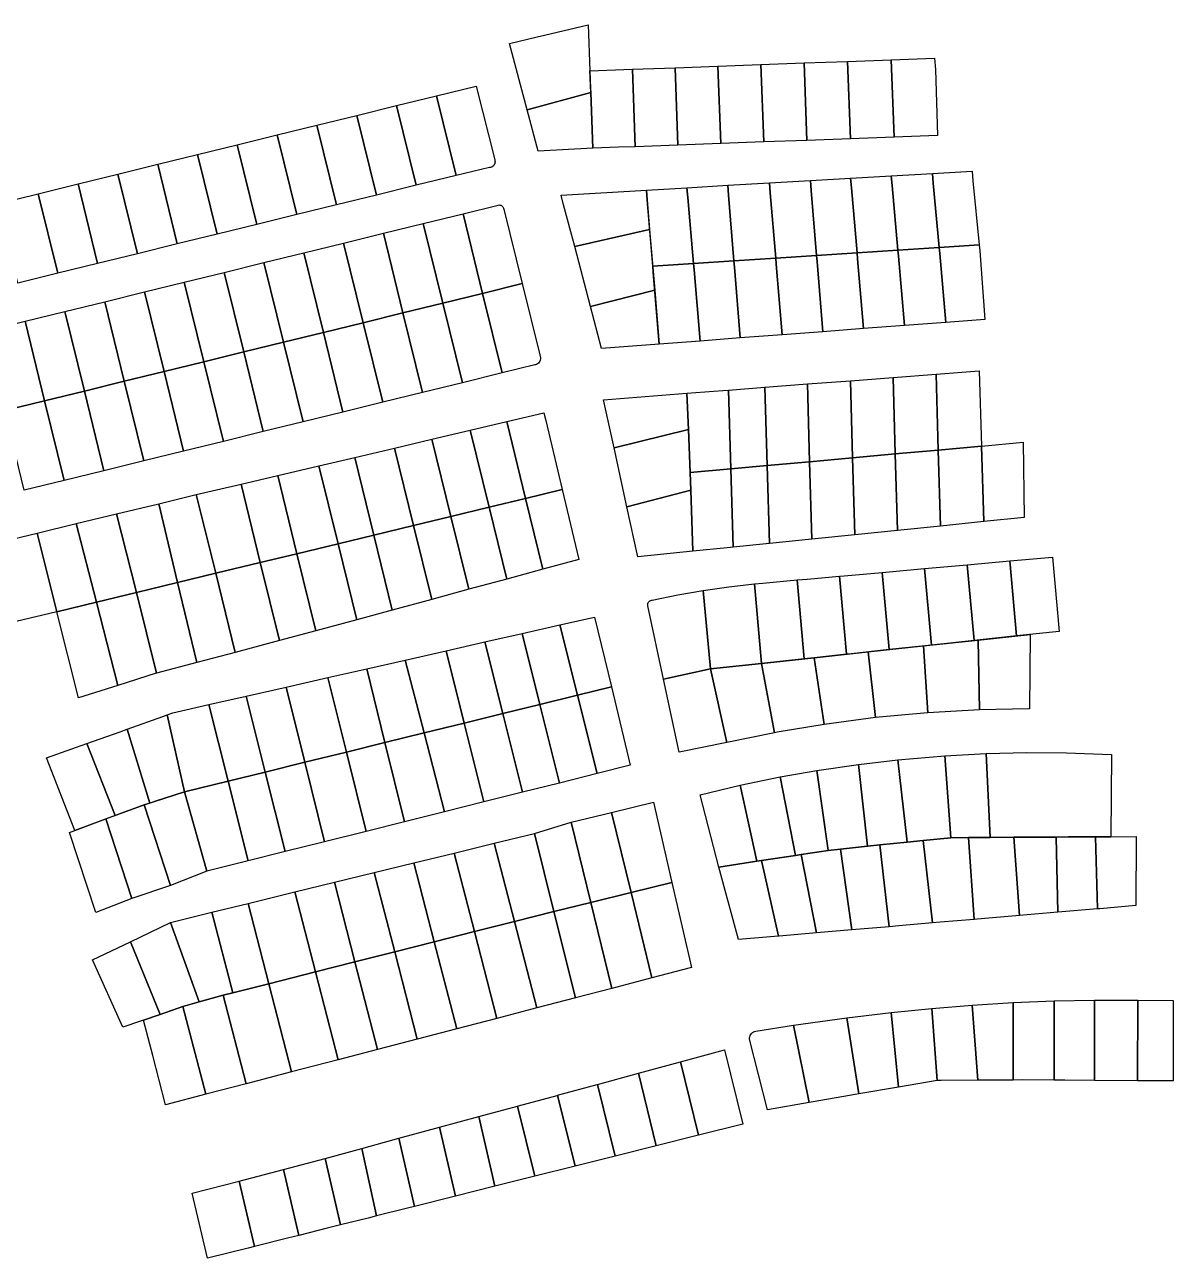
# Model space of a CAD drawing. Header units: millimetres. Extents: x 522658 to 553925, y 7796479 to 7820139.
# Drawn here: x 542803.6 to 543223.9, y 7803737.9 to 7804189.3 of the extents above; entities that cross this region are included whole.
import ezdxf

# ---------------------------------------------------------------- set-up
doc = ezdxf.new("R2010")
doc.units = ezdxf.units.MM
doc.layers.add('ZONA RESIDENCIAL 2 (ZR_2)', color=2, linetype='Continuous')

msp = doc.modelspace()

# ---------------------------------------------------------------- linework, layer by layer
at = {"layer": 'ZONA RESIDENCIAL 2 (ZR_2)'}
for points in [[(543010.76, 7804164.44), (542987.48, 7804158.17), (542981, 7804182.4), (542991.11, 7804184.82), (542993.88, 7804185.48), (543009.84, 7804189.29), (543010.47, 7804172.38), (543010.71, 7804165.84), (543010.76, 7804164.44)], [(543027.06, 7804144.64), (543020.92, 7804144.41), (543011.51, 7804144.06), (543010.76, 7804164.44), (543010.47, 7804172.38), (543026.01, 7804172.95), (543027.06, 7804144.64)], [(543042.66, 7804145.21), (543027.06, 7804144.64), (543026.01, 7804172.95), (543041.61, 7804173.53), (543042.66, 7804145.21)], [(543058.33, 7804145.79), (543042.66, 7804145.21), (543041.61, 7804173.53), (543057.28, 7804174.11), (543058.33, 7804145.79)], [(543074.06, 7804146.37), (543058.33, 7804145.79), (543057.28, 7804174.11), (543073.01, 7804174.69), (543074.06, 7804146.37)], [(543089.85, 7804146.95), (543074.06, 7804146.37), (543073.01, 7804174.69), (543088.8, 7804175.27), (543089.85, 7804146.95)], [(543105.74, 7804147.54), (543089.85, 7804146.95), (543088.8, 7804175.27), (543104.69, 7804175.86), (543105.74, 7804147.54)], [(543121.73, 7804148.13), (543105.74, 7804147.54), (543104.69, 7804175.86), (543120.68, 7804176.45), (543121.73, 7804148.13)], [(543121.73, 7804148.13), (543120.68, 7804176.45), (543136.57, 7804177.04), (543136.84, 7804172.89), (543137.62, 7804148.71), (543121.73, 7804148.13)], [(542975.64, 7804139.79), (542975.72, 7804139.45), (542975.73, 7804139.09), (542975.7, 7804138.74), (542975.6, 7804138.4), (542975.46, 7804138.08), (542975.26, 7804137.79), (542975.02, 7804137.53), (542974.74, 7804137.32), (542974.43, 7804137.15), (542974.1, 7804137.03), (542973.75, 7804136.97), (542961.46, 7804134.12), (542954.29, 7804163.25), (542968.86, 7804166.83), (542975.64, 7804139.79)], [(542987.48, 7804158.17), (543010.76, 7804164.44), (543011.51, 7804144.06), (542991.53, 7804143.06), (542987.48, 7804158.17)], [(542932.32, 7804126.96), (542925.15, 7804156.09), (542939.72, 7804159.67), (542946.89, 7804130.54), (542932.32, 7804126.96)], [(542946.89, 7804130.54), (542939.72, 7804159.67), (542954.29, 7804163.25), (542961.46, 7804134.12), (542946.89, 7804130.54)], [(542917.75, 7804123.38), (542910.58, 7804152.51), (542925.15, 7804156.09), (542932.32, 7804126.96), (542917.75, 7804123.38)], [(542903.18, 7804119.8), (542896.01, 7804148.93), (542910.58, 7804152.51), (542917.75, 7804123.38), (542903.18, 7804119.8)], [(542888.61, 7804116.22), (542881.44, 7804145.35), (542896.01, 7804148.93), (542903.18, 7804119.8), (542888.61, 7804116.22)], [(542859.47, 7804109.06), (542852.3, 7804138.19), (542866.87, 7804141.77), (542874.04, 7804112.64), (542859.47, 7804109.06)], [(542874.04, 7804112.64), (542866.87, 7804141.77), (542881.44, 7804145.35), (542888.61, 7804116.22), (542874.04, 7804112.64)], [(542844.9, 7804105.48), (542837.73, 7804134.61), (542852.3, 7804138.19), (542859.47, 7804109.06), (542844.9, 7804105.48)], [(542830.33, 7804101.9), (542823.16, 7804131.03), (542837.73, 7804134.61), (542844.9, 7804105.48), (542830.33, 7804101.9)], [(543093.39, 7804104.82), (543078.44, 7804103.84), (543076.41, 7804127.79), (543076.11, 7804131.39), (543091.16, 7804132.26), (543091.45, 7804128.67), (543093.39, 7804104.82)], [(543108.18, 7804105.8), (543093.39, 7804104.82), (543091.45, 7804128.67), (543091.16, 7804132.26), (543105.83, 7804133.11), (543106.14, 7804129.53), (543108.18, 7804105.8)], [(543123.11, 7804106.78), (543108.18, 7804105.8), (543106.14, 7804129.53), (543105.83, 7804133.11), (543120.66, 7804133.97), (543120.98, 7804130.39), (543123.11, 7804106.78)], [(543138.23, 7804107.78), (543123.11, 7804106.78), (543120.98, 7804130.39), (543120.66, 7804133.97), (543135.76, 7804134.85), (543136.09, 7804131.27), (543138.23, 7804107.78)], [(543152.85, 7804108.74), (543138.23, 7804107.78), (543136.09, 7804131.27), (543135.76, 7804134.85), (543150.26, 7804135.69), (543150.6, 7804132.12), (543152.85, 7804108.74)], [(542815.76, 7804098.32), (542808.59, 7804127.45), (542823.16, 7804131.03), (542830.33, 7804101.9), (542815.76, 7804098.32)], [(543032.3, 7804114.28), (543004.88, 7804108.07), (543000.83, 7804123.39), (542999.89, 7804126.94), (543031.11, 7804128.76), (543031.4, 7804125.17), (543032.3, 7804114.28)], [(543048.37, 7804101.85), (543033.42, 7804100.87), (543031.4, 7804125.17), (543031.11, 7804128.76), (543045.97, 7804129.63), (543046.28, 7804126.04), (543048.37, 7804101.85)], [(543063.13, 7804102.83), (543048.37, 7804101.85), (543046.28, 7804126.04), (543045.97, 7804129.63), (543060.85, 7804130.5), (543061.15, 7804126.9), (543063.13, 7804102.83)], [(543078.44, 7804103.84), (543063.13, 7804102.83), (543061.15, 7804126.9), (543060.85, 7804130.5), (543076.11, 7804131.39), (543076.41, 7804127.79), (543078.44, 7804103.84)], [(542801.19, 7804094.74), (542794.02, 7804123.87), (542808.59, 7804127.45), (542815.76, 7804098.32), (542801.19, 7804094.74)], [(542978.98, 7804121.83), (542985.7, 7804094.53), (542971.19, 7804090.97), (542964.02, 7804120.11), (542976.87, 7804123.29), (542977.18, 7804123.31), (542977.5, 7804123.29), (542977.8, 7804123.2), (542978.09, 7804123.07), (542978.35, 7804122.89), (542978.57, 7804122.67), (542978.75, 7804122.42), (542978.89, 7804122.13), (542978.98, 7804121.83)], [(542971.19, 7804090.97), (542956.62, 7804087.39), (542949.46, 7804116.53), (542964.02, 7804120.11), (542971.19, 7804090.97)], [(542956.62, 7804087.39), (542942.05, 7804083.82), (542934.89, 7804112.96), (542949.46, 7804116.53), (542956.62, 7804087.39)], [(543004.88, 7804108.07), (543032.3, 7804114.28), (543034.15, 7804092.08), (543010.65, 7804086.22), (543004.88, 7804108.07)], [(542942.05, 7804083.82), (542927.48, 7804080.24), (542920.32, 7804109.38), (542934.89, 7804112.96), (542942.05, 7804083.82)], [(542912.91, 7804076.67), (542898.34, 7804073.09), (542891.19, 7804102.24), (542905.75, 7804105.81), (542912.91, 7804076.67)], [(542927.48, 7804080.24), (542912.91, 7804076.67), (542905.75, 7804105.81), (542920.32, 7804109.38), (542927.48, 7804080.24)], [(543110.55, 7804078.07), (543095.66, 7804076.94), (543093.57, 7804102.59), (543093.39, 7804104.82), (543108.18, 7804105.8), (543108.37, 7804103.57), (543110.55, 7804078.07)], [(543125.59, 7804079.21), (543110.55, 7804078.07), (543108.37, 7804103.57), (543108.18, 7804105.8), (543123.11, 7804106.78), (543123.31, 7804104.55), (543125.59, 7804079.21)], [(543140.72, 7804080.36), (543125.59, 7804079.21), (543123.31, 7804104.55), (543123.11, 7804106.78), (543138.23, 7804107.78), (543138.43, 7804105.55), (543140.72, 7804080.36)], [(543154.98, 7804081.44), (543140.72, 7804080.36), (543138.43, 7804105.55), (543138.23, 7804107.78), (543152.85, 7804108.74), (543153.06, 7804106.52), (543154.98, 7804081.44)], [(542898.34, 7804073.09), (542883.77, 7804069.52), (542876.62, 7804098.66), (542891.19, 7804102.24), (542898.34, 7804073.09)], [(543050.81, 7804073.53), (543035.78, 7804072.38), (543033.6, 7804098.64), (543033.42, 7804100.87), (543048.37, 7804101.85), (543048.56, 7804099.63), (543050.81, 7804073.53)], [(543065.43, 7804074.64), (543050.81, 7804073.53), (543048.56, 7804099.63), (543048.37, 7804101.85), (543063.13, 7804102.83), (543063.31, 7804100.6), (543065.43, 7804074.64)], [(543080.81, 7804075.81), (543065.43, 7804074.64), (543063.31, 7804100.6), (543063.13, 7804102.83), (543078.44, 7804103.84), (543078.63, 7804101.61), (543080.81, 7804075.81)], [(543095.66, 7804076.94), (543080.81, 7804075.81), (543078.63, 7804101.61), (543078.44, 7804103.84), (543093.39, 7804104.82), (543093.57, 7804102.59), (543095.66, 7804076.94)], [(542883.77, 7804069.52), (542869.2, 7804065.94), (542862.05, 7804095.08), (542876.62, 7804098.66), (542883.77, 7804069.52)], [(542869.2, 7804065.94), (542854.63, 7804062.36), (542847.48, 7804091.5), (542862.05, 7804095.08), (542869.2, 7804065.94)], [(542992.38, 7804067.39), (542992.36, 7804066.97), (542992.27, 7804066.56), (542992.12, 7804066.16), (542991.9, 7804065.8), (542991.63, 7804065.48), (542991.3, 7804065.2), (542990.94, 7804064.99), (542990.55, 7804064.83), (542990.27, 7804064.76), (542978.35, 7804061.84), (542971.19, 7804090.97), (542985.7, 7804094.53), (542992.12, 7804068.43), (542992.38, 7804067.39)], [(543010.65, 7804086.22), (543034.15, 7804092.08), (543035.78, 7804072.38), (543014.73, 7804070.78), (543010.65, 7804086.22)], [(542840.06, 7804058.78), (542825.49, 7804055.21), (542818.34, 7804084.34), (542832.91, 7804087.92), (542840.06, 7804058.78)], [(542854.63, 7804062.36), (542840.06, 7804058.78), (542832.91, 7804087.92), (542847.48, 7804091.5), (542854.63, 7804062.36)], [(542963.78, 7804058.26), (542949.21, 7804054.69), (542942.05, 7804083.82), (542956.62, 7804087.39), (542963.78, 7804058.26)], [(542978.35, 7804061.84), (542963.78, 7804058.26), (542956.62, 7804087.39), (542971.19, 7804090.97), (542978.35, 7804061.84)], [(542825.49, 7804055.21), (542810.92, 7804051.63), (542803.77, 7804080.76), (542818.34, 7804084.34), (542825.49, 7804055.21)], [(542949.21, 7804054.69), (542934.64, 7804051.11), (542927.48, 7804080.24), (542942.05, 7804083.82), (542949.21, 7804054.69)], [(542810.92, 7804051.63), (542796.35, 7804048.05), (542789.2, 7804077.18), (542803.77, 7804080.76), (542810.92, 7804051.63)], [(542934.64, 7804051.11), (542920.06, 7804047.53), (542912.91, 7804076.67), (542927.48, 7804080.24), (542934.64, 7804051.11)], [(542920.06, 7804047.53), (542905.49, 7804043.96), (542898.34, 7804073.09), (542912.91, 7804076.67), (542920.06, 7804047.53)], [(542890.92, 7804040.38), (542876.35, 7804036.8), (542869.2, 7804065.94), (542883.77, 7804069.52), (542890.92, 7804040.38)], [(542905.49, 7804043.96), (542890.92, 7804040.38), (542883.77, 7804069.52), (542898.34, 7804073.09), (542905.49, 7804043.96)], [(542876.35, 7804036.8), (542861.78, 7804033.22), (542854.63, 7804062.36), (542869.2, 7804065.94), (542876.35, 7804036.8)], [(542861.78, 7804033.22), (542847.21, 7804029.65), (542840.06, 7804058.78), (542854.63, 7804062.36), (542861.78, 7804033.22)], [(543106.56, 7804030.78), (543105.74, 7804059.02), (543121.36, 7804060.22), (543122.18, 7804032.2), (543106.56, 7804030.78)], [(543122.18, 7804032.2), (543121.36, 7804060.22), (543137.08, 7804061.43), (543137.9, 7804033.64), (543122.18, 7804032.2)], [(543137.9, 7804033.64), (543137.08, 7804061.43), (543152.9, 7804062.65), (543153.72, 7804035.08), (543137.9, 7804033.64)], [(542847.21, 7804029.65), (542832.64, 7804026.07), (542825.49, 7804055.21), (542840.06, 7804058.78), (542847.21, 7804029.65)], [(543047.11, 7804025.36), (543046.54, 7804041.1), (543045.86, 7804054.41), (543059.03, 7804055.42), (543061.21, 7804055.59), (543062.06, 7804026.72), (543047.11, 7804025.36)], [(543062.06, 7804026.72), (543061.21, 7804055.59), (543074.47, 7804056.61), (543075.31, 7804027.93), (543062.06, 7804026.72)], [(543075.31, 7804027.93), (543074.47, 7804056.61), (543090.02, 7804057.81), (543090.84, 7804029.35), (543075.31, 7804027.93)], [(543090.84, 7804029.35), (543090.02, 7804057.81), (543105.74, 7804059.02), (543106.56, 7804030.78), (543090.84, 7804029.35)], [(542818.07, 7804022.49), (542803.5, 7804018.91), (542796.35, 7804048.05), (542810.92, 7804051.63), (542818.07, 7804022.49)], [(542832.64, 7804026.07), (542818.07, 7804022.49), (542810.92, 7804051.63), (542825.49, 7804055.21), (542832.64, 7804026.07)], [(543019.27, 7804034.48), (543015.42, 7804052.06), (543045.86, 7804054.41), (543046.54, 7804041.1), (543019.27, 7804034.48)], [(542986.92, 7804015.91), (542980, 7804044.03), (542993.59, 7804047.23), (542994.38, 7804044.5), (543000.34, 7804019.15), (542986.92, 7804015.91)], [(542986.92, 7804015.91), (542973.53, 7804012.68), (542966.58, 7804040.87), (542980, 7804044.03), (542986.92, 7804015.91)], [(542959.59, 7804009.31), (542945.92, 7804006.01), (542938.94, 7804034.37), (542952.63, 7804037.59), (542959.59, 7804009.31)], [(542973.53, 7804012.68), (542959.59, 7804009.31), (542952.63, 7804037.59), (542966.58, 7804040.87), (542973.53, 7804012.68)], [(543047.35, 7804019), (543024, 7804012.86), (543019.27, 7804034.48), (543046.54, 7804041.1), (543047.11, 7804025.36), (543047.35, 7804019)], [(542945.92, 7804006.01), (542931.38, 7804002.5), (542924.38, 7804030.95), (542938.94, 7804034.37), (542945.92, 7804006.01)], [(543123, 7804004.23), (543122.18, 7804032.2), (543137.9, 7804033.64), (543138.72, 7804005.83), (543123, 7804004.23)], [(543138.72, 7804005.83), (543137.9, 7804033.64), (543153.72, 7804035.08), (543154.54, 7804007.44), (543138.72, 7804005.83)], [(543169.35, 7804008.95), (543154.54, 7804007.44), (543153.72, 7804035.08), (543168.92, 7804036.47), (543169.35, 7804008.95)], [(542931.38, 7804002.5), (542918.31, 7803999.34), (542911.28, 7804027.87), (542924.38, 7804030.95), (542931.38, 7804002.5)], [(543076.14, 7803999.48), (543075.31, 7804027.93), (543090.84, 7804029.35), (543091.66, 7804001.05), (543076.14, 7803999.48)], [(543091.66, 7804001.05), (543090.84, 7804029.35), (543106.56, 7804030.78), (543107.38, 7804002.65), (543091.66, 7804001.05)], [(543107.38, 7804002.65), (543106.56, 7804030.78), (543122.18, 7804032.2), (543123, 7804004.23), (543107.38, 7804002.65)], [(542903.26, 7803995.71), (542889.85, 7803992.47), (542882.79, 7804021.17), (542896.21, 7804024.33), (542903.26, 7803995.71)], [(542918.31, 7803999.34), (542903.26, 7803995.71), (542896.21, 7804024.33), (542911.28, 7804027.87), (542918.31, 7803999.34)], [(543060.72, 7803997.91), (543048.16, 7803996.64), (543047.35, 7804019), (543047.11, 7804025.36), (543062.06, 7804026.72), (543062.9, 7803998.13), (543060.72, 7803997.91)], [(543062.9, 7803998.13), (543062.06, 7804026.72), (543075.31, 7804027.93), (543076.14, 7803999.48), (543062.9, 7803998.13)], [(542889.85, 7803992.47), (542873.52, 7803988.53), (542866.43, 7804017.32), (542882.79, 7804021.17), (542889.85, 7803992.47)], [(542859.59, 7803985.17), (542852.68, 7804014), (542866.43, 7804017.32), (542873.52, 7803988.53), (542859.59, 7803985.17)], [(542993.28, 7803990.03), (542979.99, 7803986.42), (542973.53, 7804012.68), (542986.92, 7804015.91), (542993.28, 7803990.03)], [(542993.28, 7803990.03), (542986.92, 7804015.91), (543000.34, 7804019.15), (543006.35, 7803993.57), (542993.28, 7803990.03)], [(543024, 7804012.86), (543047.35, 7804019), (543048.16, 7803996.64), (543028, 7803994.59), (543024, 7804012.86)], [(542859.59, 7803985.17), (542844.49, 7803981.52), (542837.29, 7804010.29), (542852.68, 7804014), (542859.59, 7803985.17)], [(542979.99, 7803986.42), (542966.15, 7803982.67), (542959.59, 7804009.31), (542973.53, 7804012.68), (542979.99, 7803986.42)], [(542829.86, 7803977.98), (542815.4, 7803974.49), (542808.21, 7804003.27), (542822.47, 7804006.71), (542829.86, 7803977.98)], [(542844.49, 7803981.52), (542829.86, 7803977.98), (542822.47, 7804006.71), (542837.29, 7804010.29), (542844.49, 7803981.52)], [(542952.57, 7803978.99), (542938.13, 7803975.07), (542931.38, 7804002.5), (542945.92, 7804006.01), (542952.57, 7803978.99)], [(542966.15, 7803982.67), (542952.57, 7803978.99), (542945.92, 7804006.01), (542959.59, 7804009.31), (542966.15, 7803982.67)], [(542800.57, 7803970.9), (542793.38, 7803999.69), (542808.21, 7804003.27), (542815.4, 7803974.49), (542800.57, 7803970.9)], [(542938.13, 7803975.07), (542925.15, 7803971.55), (542918.31, 7803999.34), (542931.38, 7804002.5), (542938.13, 7803975.07)], [(542925.15, 7803971.55), (542910.21, 7803967.5), (542903.26, 7803995.71), (542918.31, 7803999.34), (542925.15, 7803971.55)], [(542896.89, 7803963.89), (542880.68, 7803959.5), (542873.52, 7803988.53), (542889.85, 7803992.47), (542896.89, 7803963.89)], [(542910.21, 7803967.5), (542896.89, 7803963.89), (542889.85, 7803992.47), (542903.26, 7803995.71), (542910.21, 7803967.5)], [(543166.57, 7803965.61), (543151.03, 7803963.94), (543148.53, 7803991.69), (543164.09, 7803993.09), (543166.57, 7803965.61)], [(543182.11, 7803967.28), (543166.57, 7803965.61), (543164.09, 7803993.09), (543179.65, 7803994.49), (543182.11, 7803967.28)], [(542866.63, 7803955.84), (542859.59, 7803985.17), (542873.52, 7803988.53), (542880.68, 7803959.5), (542866.63, 7803955.84)], [(543106.01, 7803959.1), (543104.35, 7803958.92), (543101.79, 7803987.48), (543103.45, 7803987.63), (543117.35, 7803988.88), (543119.89, 7803960.59), (543106.01, 7803959.1)], [(543135.43, 7803962.26), (543119.89, 7803960.59), (543117.35, 7803988.88), (543132.91, 7803990.28), (543135.43, 7803962.26)], [(543151.03, 7803963.94), (543135.43, 7803962.26), (543132.91, 7803990.28), (543148.53, 7803991.69), (543151.03, 7803963.94)], [(542866.63, 7803955.84), (542851.88, 7803952), (542844.49, 7803981.52), (542859.59, 7803985.17), (542866.63, 7803955.84)], [(543073.27, 7803955.58), (543054.51, 7803953.56), (543051.93, 7803982.24), (543061.27, 7803983.58), (543070.65, 7803984.66), (543073.27, 7803955.58)], [(543088.81, 7803957.25), (543073.27, 7803955.58), (543070.65, 7803984.66), (543073.69, 7803984.95), (543086.23, 7803986.08), (543088.81, 7803957.25)], [(543104.35, 7803958.92), (543092.46, 7803957.64), (543088.81, 7803957.25), (543086.23, 7803986.08), (543089.88, 7803986.41), (543101.79, 7803987.48), (543104.35, 7803958.92)], [(542829.86, 7803977.98), (542844.49, 7803981.52), (542851.88, 7803952), (542851.71, 7803951.96), (542837.7, 7803947.53), (542829.86, 7803977.98)], [(543054.51, 7803953.56), (543037.36, 7803949.8), (543031.6, 7803976.65), (543031.58, 7803976.95), (543031.61, 7803977.24), (543031.69, 7803977.53), (543031.82, 7803977.8), (543031.98, 7803978.04), (543032.18, 7803978.26), (543032.42, 7803978.44), (543032.68, 7803978.58), (543032.96, 7803978.68), (543033.25, 7803978.73), (543042.56, 7803980.62), (543051.93, 7803982.24), (543054.51, 7803953.56)], [(542815.4, 7803974.49), (542829.86, 7803977.98), (542837.7, 7803947.53), (542823.27, 7803942.98), (542815.4, 7803974.49)], [(543005.9, 7803943.89), (542999.45, 7803969.66), (543012.13, 7803972.54), (543018.31, 7803946.94), (543005.9, 7803943.89)], [(542992.12, 7803940.5), (542978.61, 7803937.18), (542972.04, 7803963.42), (542985.61, 7803966.51), (542992.12, 7803940.5)], [(543005.9, 7803943.89), (542992.12, 7803940.5), (542985.61, 7803966.51), (542999.45, 7803969.66), (543005.9, 7803943.89)], [(543171.24, 7803938.91), (543171.1, 7803938.91), (543153.04, 7803938.57), (543152.51, 7803964.1), (543171.5, 7803966.14), (543171.24, 7803938.91)], [(542978.61, 7803937.18), (542964.43, 7803933.69), (542957.8, 7803960.18), (542972.04, 7803963.42), (542978.61, 7803937.18)], [(543134.07, 7803937.51), (543134, 7803937.5), (543114.95, 7803935.72), (543112.3, 7803959.77), (543132.56, 7803961.95), (543134.07, 7803937.51)], [(543153.04, 7803938.57), (543152.95, 7803938.56), (543134.07, 7803937.51), (543132.56, 7803961.95), (543152.51, 7803964.1), (543153.04, 7803938.57)], [(542949.79, 7803930.1), (542935.42, 7803926.56), (542928.77, 7803953.59), (542942.91, 7803956.8), (542949.79, 7803930.1)], [(542964.43, 7803933.69), (542949.79, 7803930.1), (542942.91, 7803956.8), (542957.8, 7803960.18), (542964.43, 7803933.69)], [(543096.11, 7803933.24), (543078.97, 7803930.36), (543078.01, 7803930.16), (543073.27, 7803955.58), (543092.46, 7803957.64), (543096.11, 7803933.24)], [(543114.95, 7803935.72), (543096.11, 7803933.24), (543092.46, 7803957.64), (543112.3, 7803959.77), (543114.95, 7803935.72)], [(542935.42, 7803926.56), (542921.4, 7803923.12), (542914.61, 7803950.37), (542928.77, 7803953.59), (542935.42, 7803926.56)], [(543060.55, 7803926.61), (543043.09, 7803923.05), (543037.36, 7803949.8), (543054.51, 7803953.56), (543060.55, 7803926.61)], [(543078.01, 7803930.16), (543060.55, 7803926.61), (543054.51, 7803953.56), (543073.27, 7803955.58), (543078.01, 7803930.16)], [(542921.4, 7803923.12), (542906.13, 7803919.37), (542899.28, 7803946.89), (542914.61, 7803950.37), (542921.4, 7803923.12)], [(542891.67, 7803915.81), (542878.11, 7803912.48), (542871.07, 7803940.47), (542884.68, 7803943.57), (542891.67, 7803915.81)], [(542906.13, 7803919.37), (542891.67, 7803915.81), (542884.68, 7803943.57), (542899.28, 7803946.89), (542906.13, 7803919.37)], [(543013.08, 7803915.24), (542999.31, 7803911.79), (542992.12, 7803940.5), (543005.9, 7803943.89), (543013.08, 7803915.24)], [(543013.08, 7803915.24), (543005.9, 7803943.89), (543018.31, 7803946.94), (543025.23, 7803918.29), (543013.08, 7803915.24)], [(542862.08, 7803908.54), (542855.8, 7803936.73), (542857.82, 7803937.46), (542871.07, 7803940.47), (542878.11, 7803912.48), (542862.08, 7803908.54)], [(542978.61, 7803937.18), (542992.12, 7803940.5), (542999.31, 7803911.79), (542985.81, 7803908.41), (542978.61, 7803937.18)], [(542851.47, 7803905.12), (542849.41, 7803904.46), (542841.09, 7803931.49), (542854.22, 7803936.17), (542855.8, 7803936.73), (542862.08, 7803908.54), (542851.47, 7803905.12)], [(542949.79, 7803930.1), (542964.43, 7803933.69), (542971.65, 7803904.86), (542957.23, 7803901.25), (542949.79, 7803930.1)], [(542964.43, 7803933.69), (542978.61, 7803937.18), (542985.81, 7803908.41), (542971.65, 7803904.86), (542964.43, 7803933.69)], [(542849.41, 7803904.46), (542847.31, 7803903.78), (542836.74, 7803899.88), (542826.37, 7803926.24), (542838.54, 7803930.58), (542841.09, 7803931.49), (542849.41, 7803904.46)], [(542935.42, 7803926.56), (542949.79, 7803930.1), (542957.23, 7803901.25), (542942.56, 7803897.58), (542935.42, 7803926.56)], [(542836.74, 7803899.88), (542822.03, 7803894.46), (542811.6, 7803920.97), (542826.37, 7803926.24), (542836.74, 7803899.88)], [(542921.4, 7803923.12), (542935.42, 7803926.56), (542942.56, 7803897.58), (542928.63, 7803894.09), (542921.4, 7803923.12)], [(542906.13, 7803919.37), (542921.4, 7803923.12), (542928.63, 7803894.09), (542913.38, 7803890.27), (542906.13, 7803919.37)], [(543126.49, 7803890.14), (543116.58, 7803889.11), (543112.07, 7803888.65), (543108.68, 7803918.6), (543123.08, 7803920.28), (543126.49, 7803890.14)], [(543142.47, 7803891.79), (543132.41, 7803890.75), (543126.49, 7803890.14), (543123.08, 7803920.28), (543140.34, 7803921.75), (543142.47, 7803891.79)], [(543156.88, 7803891.88), (543148.96, 7803891.83), (543142.47, 7803891.79), (543140.34, 7803921.75), (543155.43, 7803922.55), (543156.88, 7803891.88)], [(543165.54, 7803891.93), (543156.88, 7803891.88), (543155.43, 7803922.55), (543170.35, 7803922.9), (543184.85, 7803922.82), (543201.24, 7803922.23), (543201, 7803892.13), (543195.47, 7803892.1), (543185.61, 7803892.04), (543181.03, 7803892.02), (543171.11, 7803891.97), (543165.54, 7803891.93)], [(542878.11, 7803912.48), (542891.67, 7803915.81), (542899, 7803886.67), (542885.46, 7803883.28), (542878.11, 7803912.48)], [(542891.67, 7803915.81), (542906.13, 7803919.37), (542913.38, 7803890.27), (542899, 7803886.67), (542891.67, 7803915.81)], [(543097.58, 7803887.15), (543087.72, 7803885.64), (543085.66, 7803885.32), (543080.06, 7803914), (543093.5, 7803916.37), (543097.58, 7803887.15)], [(543112.07, 7803888.65), (543102.12, 7803887.62), (543097.58, 7803887.15), (543097.57, 7803887.21), (543093.5, 7803916.37), (543108.68, 7803918.6), (543112.07, 7803888.65)], [(542862.08, 7803908.54), (542878.11, 7803912.48), (542885.46, 7803883.28), (542870.34, 7803879.49), (542862.08, 7803908.54)], [(543085.66, 7803885.32), (543073.28, 7803883.42), (543071.55, 7803883.16), (543065.37, 7803910.98), (543080.06, 7803914), (543085.66, 7803885.32)], [(542847.31, 7803903.78), (542862.08, 7803908.54), (542870.34, 7803879.49), (542856.94, 7803874.33), (542847.31, 7803903.78)], [(543071.55, 7803883.16), (543057.63, 7803881.01), (543050.78, 7803907.49), (543065.37, 7803910.98), (543071.55, 7803883.16)], [(542842.84, 7803869.54), (542833.33, 7803898.63), (542847.31, 7803903.78), (542856.94, 7803874.33), (542842.84, 7803869.54)], [(543040.46, 7803875.34), (543025.5, 7803871.69), (543018.32, 7803901.05), (543033.72, 7803904.81), (543040.46, 7803875.34)], [(542842.84, 7803869.54), (542829.66, 7803864.44), (542820.08, 7803893.74), (542833.33, 7803898.63), (542842.84, 7803869.54)], [(543025.5, 7803871.69), (543010.78, 7803868.09), (543003.62, 7803897.42), (543018.32, 7803901.05), (543025.5, 7803871.69)], [(542997.27, 7803864.8), (542982.86, 7803861.14), (542975.47, 7803889.76), (542990.14, 7803893.34), (542997.27, 7803864.8)], [(543010.78, 7803868.09), (542997.27, 7803864.8), (542990.14, 7803893.34), (543003.62, 7803897.42), (543010.78, 7803868.09)], [(542982.86, 7803861.14), (542968.18, 7803857.42), (542960.76, 7803886.17), (542975.47, 7803889.76), (542982.86, 7803861.14)], [(543119.96, 7803859.21), (543106.25, 7803858.05), (543102.12, 7803887.62), (543112.07, 7803888.65), (543116.58, 7803889.11), (543119.96, 7803859.21)], [(543135.82, 7803860.57), (543123.43, 7803859.51), (543119.96, 7803859.21), (543116.58, 7803889.11), (543126.49, 7803890.14), (543132.41, 7803890.75), (543135.82, 7803860.57)], [(543151.09, 7803861.87), (543138.63, 7803860.81), (543135.82, 7803860.57), (543132.41, 7803890.75), (543142.47, 7803891.79), (543148.96, 7803891.83), (543151.09, 7803861.87)], [(543167.58, 7803863.27), (543166.25, 7803863.16), (543152.1, 7803861.96), (543151.09, 7803861.87), (543148.96, 7803891.83), (543156.88, 7803891.88), (543165.54, 7803891.93), (543167.58, 7803863.27)], [(543181.71, 7803864.48), (543181.62, 7803864.47), (543167.58, 7803863.27), (543165.54, 7803891.93), (543171.11, 7803891.96), (543181.03, 7803892.02), (543181.71, 7803864.48)], [(543196.12, 7803865.71), (543181.71, 7803864.48), (543181.03, 7803892.02), (543185.61, 7803892.04), (543195.47, 7803892.1), (543196.12, 7803865.71)], [(543210.17, 7803866.91), (543197.06, 7803865.79), (543196.12, 7803865.71), (543195.47, 7803892.1), (543201, 7803892.13), (543210.37, 7803892.19), (543210.17, 7803866.91)], [(542968.18, 7803857.42), (542953.48, 7803853.69), (542946.02, 7803882.57), (542960.76, 7803886.17), (542968.18, 7803857.42)], [(543093.32, 7803856.95), (543079.72, 7803855.78), (543079.43, 7803855.75), (543073.28, 7803883.42), (543085.66, 7803885.32), (543087.72, 7803885.64), (543093.32, 7803856.95)], [(543106.25, 7803858.05), (543093.32, 7803856.95), (543087.72, 7803885.64), (543097.58, 7803887.15), (543102.12, 7803887.62), (543106.25, 7803858.05)], [(542939.01, 7803850.02), (542931.52, 7803879.03), (542946.02, 7803882.57), (542953.48, 7803853.69), (542939.01, 7803850.02)], [(543079.43, 7803855.75), (543064.83, 7803854.51), (543057.63, 7803881.01), (543071.55, 7803883.16), (543073.28, 7803883.42), (543079.43, 7803855.75)], [(542909.99, 7803842.66), (542902.43, 7803871.92), (542916.96, 7803875.47), (542924.48, 7803846.33), (542909.99, 7803842.66)], [(542939.01, 7803850.02), (542924.48, 7803846.33), (542916.96, 7803875.47), (542931.52, 7803879.03), (542939.01, 7803850.02)], [(543025.5, 7803871.69), (543040.46, 7803875.34), (543047.57, 7803844.25), (543033.13, 7803840.48), (543025.5, 7803871.69)], [(542892.98, 7803838.34), (542885.38, 7803867.76), (542902.43, 7803871.92), (542909.99, 7803842.66), (542892.98, 7803838.34)], [(543010.78, 7803868.09), (543025.5, 7803871.69), (543033.13, 7803840.48), (543018.45, 7803836.65), (543010.78, 7803868.09)], [(542879.74, 7803834.98), (542872.11, 7803864.52), (542885.38, 7803867.76), (542892.98, 7803838.34), (542879.74, 7803834.98)], [(542997.27, 7803864.8), (543010.78, 7803868.09), (543018.45, 7803836.65), (543005.17, 7803833.19), (542997.27, 7803864.8)], [(542867.49, 7803831.73), (542857.01, 7803860.7), (542872.11, 7803864.52), (542879.74, 7803834.98), (542876.28, 7803834.1), (542867.49, 7803831.73)], [(542982.86, 7803861.14), (542997.27, 7803864.8), (543005.17, 7803833.19), (542991.03, 7803829.5), (542982.86, 7803861.14)], [(542853.23, 7803827.14), (542842.3, 7803853.7), (542857.01, 7803860.7), (542867.49, 7803831.73), (542861.55, 7803830.04), (542853.23, 7803827.14)], [(542953.48, 7803853.69), (542968.18, 7803857.42), (542976.38, 7803825.68), (542961.7, 7803821.85), (542953.48, 7803853.69)], [(542968.18, 7803857.42), (542982.86, 7803861.14), (542991.03, 7803829.5), (542976.38, 7803825.68), (542968.18, 7803857.42)], [(542853.23, 7803827.14), (542839.61, 7803822.4), (542828.5, 7803847.14), (542842.3, 7803853.7), (542853.23, 7803827.14)], [(542947.25, 7803818.08), (542939.01, 7803850.02), (542953.48, 7803853.69), (542961.7, 7803821.85), (542947.25, 7803818.08)], [(542947.25, 7803818.08), (542932.75, 7803814.3), (542924.48, 7803846.33), (542939.01, 7803850.02), (542947.25, 7803818.08)], [(542918.29, 7803810.53), (542909.99, 7803842.66), (542924.48, 7803846.33), (542932.75, 7803814.3), (542918.29, 7803810.53)], [(542901.32, 7803806.1), (542892.98, 7803838.34), (542909.99, 7803842.66), (542918.29, 7803810.53), (542901.32, 7803806.1)], [(542884.65, 7803801.75), (542876.28, 7803834.1), (542879.74, 7803834.98), (542892.98, 7803838.34), (542901.32, 7803806.1), (542884.65, 7803801.75)], [(542850.49, 7803812.03), (542847.13, 7803825.02), (542853.23, 7803827.14), (542861.55, 7803830.04), (542869.87, 7803797.89), (542855.14, 7803794.05), (542850.49, 7803812.03)], [(542884.65, 7803801.75), (542869.87, 7803797.89), (542861.55, 7803830.04), (542867.49, 7803831.73), (542876.28, 7803834.1), (542884.65, 7803801.75)], [(543152.34, 7803803), (543138.96, 7803802.97), (543137.49, 7803802.97), (543135.58, 7803829.29), (543150.35, 7803830.48), (543152.34, 7803803)], [(543152.34, 7803803.01), (543150.35, 7803830.48), (543165.3, 7803831.42), (543165.3, 7803803.02), (543153.63, 7803803.01), (543152.34, 7803803.01)], [(543165.3, 7803803.02), (543165.3, 7803831.42), (543180.32, 7803832.05), (543180.32, 7803803.05), (543168.57, 7803803.13), (543165.3, 7803803.02)], [(543180.32, 7803803.05), (543180.32, 7803832.05), (543195.13, 7803832.31), (543195.13, 7803802.95), (543184.17, 7803803.02), (543180.32, 7803803.05)], [(543195.13, 7803802.95), (543195.13, 7803832.31), (543210.94, 7803832.27), (543210.84, 7803802.84), (543195.13, 7803802.95)], [(543210.94, 7803832.27), (543223.91, 7803832.23), (543223.81, 7803802.78), (543215.68, 7803802.8), (543210.84, 7803802.84), (543210.94, 7803832.27)], [(543091.45, 7803795.03), (543090.65, 7803794.89), (543084.91, 7803823.18), (543104.48, 7803825.91), (543108.85, 7803798.03), (543106.15, 7803797.56), (543091.45, 7803795.03)], [(543123.4, 7803800.54), (543108.85, 7803798.03), (543104.48, 7803825.91), (543120.64, 7803827.82), (543123.4, 7803800.54)], [(543123.4, 7803800.54), (543120.64, 7803827.82), (543135.58, 7803829.29), (543137.49, 7803802.97), (543123.4, 7803800.54)], [(543090.65, 7803794.89), (543075.37, 7803792.25), (543068.87, 7803818.09), (543068.87, 7803818.54), (543068.95, 7803818.97), (543069.09, 7803819.39), (543069.31, 7803819.78), (543069.58, 7803820.14), (543069.91, 7803820.44), (543070.28, 7803820.68), (543070.69, 7803820.86), (543071.12, 7803820.97), (543084.91, 7803823.18), (543090.65, 7803794.89)], [(543066.37, 7803787), (543050.15, 7803782.93), (543043.55, 7803809.74), (543059.69, 7803814.12), (543066.37, 7803787)], [(543050.15, 7803782.93), (543034.71, 7803779.06), (543028.19, 7803805.56), (543043.55, 7803809.74), (543050.15, 7803782.93)], [(543034.71, 7803779.06), (543019.72, 7803775.3), (543013.26, 7803801.51), (543028.19, 7803805.56), (543034.71, 7803779.06)], [(543019.72, 7803775.3), (543005.01, 7803771.62), (542998.62, 7803797.54), (543013.07, 7803801.46), (543013.26, 7803801.51), (543019.72, 7803775.3)], [(543005.01, 7803771.62), (542990.3, 7803767.93), (542983.99, 7803793.56), (542984.35, 7803793.66), (542998.42, 7803797.49), (542998.62, 7803797.54), (543005.01, 7803771.62)], [(542975.64, 7803764.23), (542961.22, 7803760.62), (542955.4, 7803785.8), (542969.75, 7803789.7), (542975.64, 7803764.23)], [(542990.3, 7803767.93), (542975.64, 7803764.23), (542969.75, 7803789.7), (542983.99, 7803793.56), (542990.3, 7803767.93)], [(542961.22, 7803760.62), (542946.31, 7803756.88), (542940.56, 7803781.77), (542955.4, 7803785.8), (542961.22, 7803760.62)], [(542943.7, 7803756.22), (542932.39, 7803753.38), (542926.97, 7803778.08), (542940.56, 7803781.77), (542946.31, 7803756.88), (542943.7, 7803756.22)], [(542929.31, 7803752.61), (542919.23, 7803750.08), (542913.58, 7803774.45), (542926.97, 7803778.08), (542932.39, 7803753.38), (542929.31, 7803752.61)], [(542914.36, 7803748.86), (542903.91, 7803746.23), (542898.33, 7803770.31), (542913.58, 7803774.45), (542919.23, 7803750.08), (542914.36, 7803748.86)], [(542899.79, 7803745.2), (542887.67, 7803742.16), (542882.1, 7803766.14), (542898.33, 7803770.31), (542903.91, 7803746.23), (542899.79, 7803745.2)], [(542885.36, 7803741.58), (542870.52, 7803737.86), (542864.96, 7803761.74), (542882.1, 7803766.14), (542887.67, 7803742.16), (542885.36, 7803741.58)]]:
    msp.add_lwpolyline(points, close=True, dxfattribs=at)

doc.saveas('drawing.dxf')
